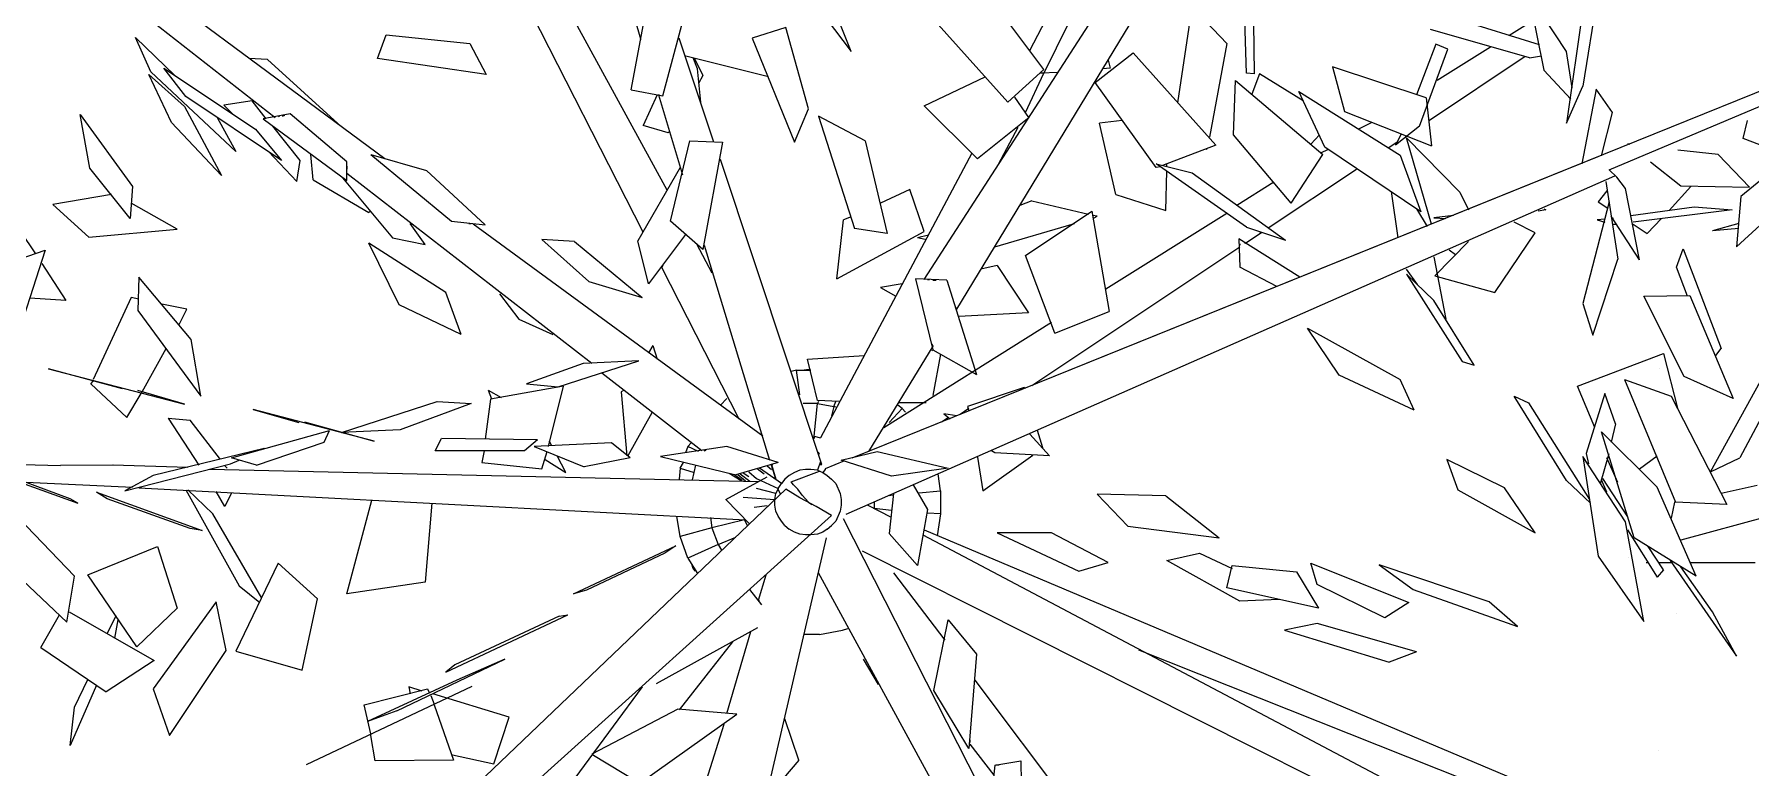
# Model space of a CAD drawing. Header units: metres. Extents: x 42 to 199, y -121 to 268.
# Drawn here: x 97.633 to 98.292, y -51.271 to -50.99 of the extents above; entities that cross this region are included whole.
import ezdxf

# ---------------------------------------------------------------- set-up
doc = ezdxf.new("R2010")
doc.units = ezdxf.units.M
doc.header["$LTSCALE"] = 0.3
doc.layers.get('0').update_dxf_attribs({"color": 8})
doc.layers.add('A-LANDSCAPE', color=8, linetype='Continuous', lineweight=5)
doc.layers.add('DA HOUSE ARCH LAYOUT', color=8, linetype='Continuous', lineweight=9)

# ---------------------------------------------------------------- blocks, each defined once
blk = doc.blocks.new('MUSTER_0')
at = {"color": 8, "linetype": 'Continuous', "transparency": 33554585}
for p, q in [((6.1318, -4.4968), (6.1318, -4.4968)), ((6.0493, -4.5133), (6.0493, -4.5133)), ((6.0268, -4.5523), (6.0268, -4.5523)), ((5.9118, -4.5718), (5.9118, -4.5718)), ((5.8118, -4.5783), (5.8118, -4.5783))]:
    blk.add_line(p, q, dxfattribs=at)
blk = doc.blocks.new('02PTRX29')
at = {"color": 8, "linetype": 'Continuous', "transparency": 33554572}
for p, q in [((0.07382, 0.05984), (0.19128, 0.14675)), ((0.02467, 0.0544), (0.06888, 0.13524)), ((0.02884, 0.04706), (0.07211, 0.13207)), ((-0.02581, 0.03365), (-0.08255, 0.12714)), ((-0.02011, 0.03884), (-0.07799, 0.12828)), ((-0.06736, 0.12854), (-0.04099, 0.07479)), ((-0.03852, 0.07869), (-0.06395, 0.12765)), ((0.03093, 0.07186), (0.02676, 0.09412)), ((0.02922, 0.08071), (0.03283, 0.09298)), ((-0.13796, 0.09134), (-0.13492, 0.07249)), ((-0.07742, 0.09172), (-0.07761, 0.07464)), ((-0.0074, 0.07856), (-0.00266, 0.09033)), ((-0.13207, 0.07856), (-0.12543, 0.08855)), ((-0.12543, 0.08855), (-0.12809, 0.07527)), ((-0.07628, 0.07477), (-0.0759, 0.0878)), ((0.00076, 0.08944), (-0.0074, 0.07856)), ((0.02543, 0.07084), (0.02049, 0.08931)), ((0.12107, 0.08906), (0.09298, 0.06705)), ((-0.13492, 0.0859), (-0.13207, 0.06604)), ((-0.12733, 0.0797), (-0.1131, 0.08413)), ((-0.0668, 0.08628), (-0.07287, 0.07995)), ((-0.06433, 0.06958), (-0.0668, 0.08628)), ((-0.04099, 0.0754), (-0.03264, 0.08653)), ((-0.12562, 0.07742), (-0.10835, 0.08236)), ((-0.12202, 0.08134), (-0.12524, 0.08337)), ((-0.02258, 0.08324), (-0.03473, 0.06971)), ((0, 0.06857), (0.00398, 0.08274)), ((0.00987, 0.08084), (0.00247, 0.06275)), ((0.00398, 0.08274), (0.00987, 0.08084)), ((0.01651, 0.06275), (0.02258, 0.08084)), ((0.07363, 0.08147), (0.05902, 0.07995)), ((0.07514, 0.0773), (0.07363, 0.08147)), ((0.11727, 0.08096), (0.11044, 0.07439)), ((0.11462, 0.07502), (0.11727, 0.08096)), ((-0.00759, 0.00772), (-0.18312, 0.07869)), ((-0.13302, 0.07224), (-0.13207, 0.07856)), ((-0.12562, 0.07742), (-0.12771, 0.0778)), ((-0.11879, 0.07932), (-0.10949, 0.0735)), ((-0.11139, 0.07894), (-0.1093, 0.07983)), ((-0.10646, 0.06553), (-0.11139, 0.07894)), ((-0.1093, 0.07983), (-0.10589, 0.07097)), ((-0.07287, 0.07995), (-0.06983, 0.06363)), ((-0.05655, 0.07831), (-0.07097, 0.06224)), ((-0.04991, 0.07312), (-0.05655, 0.07831)), ((0.00702, 0.07413), (0.02163, 0.0778)), ((0.02922, 0.08058), (0.02922, 0.08071)), ((0.05902, 0.07995), (0.05617, 0.07451)), ((-0.13947, 0.05794), (-0.18388, 0.07666)), ((-0.12809, 0.07527), (-0.13283, 0.07021)), ((-0.12486, 0.07768), (-0.10816, 0.06654)), ((-0.10759, 0.07046), (-0.09127, 0.0759)), ((-0.09127, 0.0759), (-0.09336, 0.06806)), ((-0.05218, 0.07704), (-0.05256, 0.07565)), ((-0.05256, 0.07565), (-0.05124, 0.07552)), ((-0.04346, 0.07489), (-0.04042, 0.07477)), ((-0.03473, 0.06971), (-0.04099, 0.0754)), ((0.01992, 0.07742), (0.01841, 0.07439)), ((0.01879, 0.06971), (0.01936, 0.07552)), ((0.01936, 0.07552), (0.02011, 0.07742)), ((0.05617, 0.07451), (0.07514, 0.0773)), ((0.08141, 0.0654), (0.09431, 0.07717)), ((0.09431, 0.07717), (0.09754, 0.0773)), ((0.11234, 0.07565), (0.0964, 0.06502)), ((0.11462, 0.07502), (0.09981, 0.0611)), ((0.10854, 0.07072), (0.11234, 0.07565)), ((-0.14004, 0.06793), (-0.1372, 0.07198)), ((-0.1372, 0.07198), (-0.13473, 0.05895)), ((-0.13207, 0.06604), (-0.13492, 0.07249)), ((-0.07439, 0.0735), (-0.08957, 0.0606)), ((-0.08615, 0.06996), (-0.07856, 0.07464)), ((-0.07856, 0.07464), (-0.07723, 0.0711)), ((-0.07761, 0.07464), (-0.07628, 0.07477)), ((-0.07401, 0.06401), (-0.07439, 0.0735)), ((-0.06053, 0.05832), (-0.04991, 0.07312)), ((-0.03776, 0.06793), (-0.04099, 0.07477)), ((-0.04099, 0.07477), (-0.04042, 0.07477)), ((-0.02011, 0.06907), (-0.03074, 0.07413)), ((0.01841, 0.07439), (0.01917, 0.07299)), ((0.03093, 0.07186), (0.02543, 0.07084)), ((0.11499, 0.07451), (0.10873, 0.06895)), ((0.11101, 0.06616), (0.11499, 0.07451)), ((-0.10759, 0.07046), (-0.10854, 0.06211)), ((-0.08539, 0.0716), (-0.10304, 0.06047)), ((-0.08995, 0.06186), (-0.08539, 0.0716)), ((-0.03586, 0.07059), (-0.03833, 0.06705)), ((-0.02941, 0.05984), (-0.02011, 0.06907)), ((0.02619, 0.07097), (0.02201, 0.05705)), ((0.02581, 0.07084), (0.02619, 0.07097)), ((0.02638, 0.07097), (0.02884, 0.06566)), ((0.09184, 0.05958), (0.10854, 0.07072)), ((0.0945, 0.0668), (0.09697, 0.06996)), ((0.09697, 0.06996), (0.1019, 0.0692)), ((0.10038, 0.06768), (0.1019, 0.0692)), ((0.10873, 0.06895), (0.10228, 0.05693)), ((-0.16281, 0.06338), (-0.16357, 0.06654)), ((-0.13815, 0.06034), (-0.14004, 0.06793)), ((-0.09336, 0.06806), (-0.10854, 0.06211)), ((-0.09811, 0.06616), (-0.09583, 0.06502)), ((-0.05465, 0.06654), (-0.05067, 0.06604)), ((-0.05351, 0.05364), (-0.05067, 0.06604)), ((-0.03814, 0.0668), (-0.02941, 0.05984)), ((-0.00987, 0.063), (-0.00171, 0.0673)), ((-0.00171, 0.0673), (-0.00797, 0.04769)), ((0.00247, 0.06275), (0, 0.06857)), ((0.08046, 0.05933), (0.09033, 0.06768)), ((0.09507, 0.0668), (0.08046, 0.05604)), ((0.09033, 0.06768), (0.09507, 0.0668)), ((0.09165, 0.0673), (0.09127, 0.06743)), ((0.09222, 0.0673), (0.09241, 0.06718)), ((0.10304, 0.06705), (0.09981, 0.0611)), ((0.11101, 0.06616), (0.10228, 0.05693)), ((0.12695, 0.06755), (0.11784, 0.05503)), ((0.12524, 0.05819), (0.12695, 0.06755)), ((-0.17116, 0.06022), (-0.16281, 0.06338)), ((-0.10418, 0.06351), (-0.11348, 0.05402)), ((-0.10854, 0.04845), (-0.10418, 0.06351)), ((-0.10646, 0.06553), (-0.10228, 0.06224)), ((-0.10323, 0.06414), (-0.10228, 0.06224)), ((-0.10095, 0.06174), (-0.10266, 0.06287)), ((-0.08748, 0.06237), (-0.089, 0.06401)), ((-0.08406, 0.05212), (-0.07401, 0.06401)), ((-0.03643, 0.06528), (-0.03302, 0.05883)), ((-0.00987, 0.063), (-0.01366, 0.04681)), ((0.02068, 0.063), (0.01499, 0.06275)), ((0.0241, 0.04896), (0.02068, 0.063)), ((0.02448, 0.06439), (0.02429, 0.06452)), ((0.02448, 0.06439), (0.02884, 0.06566)), ((0.08862, 0.05958), (0.09336, 0.06553)), ((0.0964, 0.06502), (0.09184, 0.05958)), ((-0.1723, 0.06136), (-0.16243, 0.05326)), ((-0.15845, 0.0606), (-0.16395, 0.0549)), ((-0.15845, 0.0606), (-0.15143, 0.06136)), ((-0.1427, 0.06249), (-0.14308, 0.06237)), ((-0.00759, 0.00772), (-0.13758, 0.06022)), ((-0.10665, 0.0506), (-0.08995, 0.06186)), ((-0.10304, 0.06047), (-0.10665, 0.0506)), ((-0.09052, 0.06148), (-0.08919, 0.06085)), ((-0.08406, 0.05212), (-0.08957, 0.0606)), ((-0.07097, 0.06224), (-0.06167, 0.0587)), ((-0.06945, 0.06161), (-0.06926, 0.06148)), ((-0.06926, 0.06148), (-0.06926, 0.06148)), ((-0.02846, 0.06085), (-0.00209, 0.01126)), ((0.01499, 0.06275), (0.01841, 0.04402)), ((0.07628, 0.0606), (0.06224, 0.04896)), ((0.07628, 0.0606), (0.06661, 0.05781)), ((0.08634, 0.05617), (0.08672, 0.0606)), ((0.09412, 0.0611), (0.08919, 0.05592)), ((-0.14668, 0.05933), (-0.152, 0.05516)), ((-0.13947, 0.05794), (-0.1408, 0.05667)), ((-0.08008, 0.04782), (-0.09545, 0.05807)), ((-0.0668, 0.05743), (-0.08311, 0.04567)), ((-0.07628, 0.04795), (-0.06053, 0.05895)), ((-0.06053, 0.05895), (-0.0668, 0.05743)), ((-0.06243, 0.05845), (-0.06243, 0.05895)), ((-0.06224, 0.05086), (-0.06243, 0.05769)), ((-0.06129, 0.05845), (-0.06053, 0.05832)), ((-0.00228, 0.00658), (0.01537, 0.05971)), ((0.02239, 0.05832), (0.02979, 0.04554)), ((0.03776, 0.02416), (0.08046, 0.05731)), ((0.05636, 0.04833), (0.06661, 0.05781)), ((0.08046, 0.05604), (0.08046, 0.05933)), ((0.08046, 0.05857), (0.08046, 0.05807)), ((0.08919, 0.05592), (0.08862, 0.05958)), ((0.11822, 0.04946), (0.12524, 0.05819)), ((-0.16168, 0.04453), (-0.17439, 0.05617)), ((-0.152, 0.05516), (-0.16395, 0.0549)), ((-0.14991, 0.05086), (-0.15371, 0.05503)), ((-0.14479, 0.04225), (-0.14232, 0.05465)), ((-0.14232, 0.05465), (-0.1408, 0.05667)), ((-0.1389, 0.05592), (-0.14099, 0.04238)), ((-0.14042, 0.0568), (-0.00645, -0.00215)), ((-0.13909, 0.05427), (-0.13758, 0.05237)), ((-0.11348, 0.05402), (-0.11499, 0.05098)), ((-0.10152, 0.05414), (-0.10266, 0.04605)), ((-0.08103, 0.05579), (-0.07458, 0.05174)), ((-0.02011, 0.04719), (-0.01765, 0.05452)), ((-0.01765, 0.05452), (-0.01252, 0.05212)), ((0.08122, 0.05655), (0.07249, 0.04605)), ((0.08634, 0.05617), (0.07666, 0.05048)), ((0.11784, 0.05503), (0.11822, 0.04946)), ((-0.16243, 0.05326), (-0.16168, 0.04453)), ((-0.15427, 0.05149), (-0.16092, 0.05098)), ((-0.16092, 0.05098), (-0.14365, 0.04883)), ((-0.14327, 0.04997), (-0.15427, 0.05149)), ((-0.13947, 0.05237), (-0.13492, 0.03466)), ((-0.13758, 0.05237), (-0.13928, 0.05124)), ((-0.12809, 0.05111), (-0.12847, 0.05098)), ((-0.12847, 0.05098), (-0.12714, 0.05073)), ((-0.10589, 0.05111), (-0.10778, 0.04807)), ((-0.05351, 0.05364), (-0.06224, 0.05086)), ((-0.0389, 0.0525), (-0.04877, 0.05022)), ((-0.0389, 0.0525), (-0.03681, 0.05174)), ((0.11006, 0.04757), (0.11803, 0.05212)), ((0.12145, 0.05364), (0.13169, 0.05187)), ((0.13169, 0.05187), (0.12543, 0.04617)), ((0.14004, 0.05124), (0.13473, 0.04327)), ((-0.16206, 0.04858), (-0.1575, 0.04731)), ((-0.14612, 0.04681), (-0.14858, 0.04946)), ((-0.14365, 0.04845), (-0.14612, 0.04681)), ((-0.14479, 0.04225), (-0.13985, 0.04984)), ((-0.14023, 0.04845), (-0.1408, 0.04845)), ((-0.14023, 0.04946), (-0.14004, 0.04946)), ((-0.13871, 0.04934), (-0.13739, 0.04921)), ((-0.13739, 0.04921), (-0.13871, 0.04883)), ((-0.12657, 0.04693), (-0.12296, 0.04883)), ((-0.11234, 0.04997), (-0.10892, 0.04959)), ((-0.10892, 0.04959), (-0.11101, 0.04946)), ((-0.07628, 0.04795), (-0.08311, 0.04567)), ((-0.0518, 0.03719), (-0.07287, 0.05035)), ((-0.04934, 0.05073), (-0.05237, 0.03327)), ((-0.05029, 0.04984), (-0.04953, 0.04997)), ((-0.04972, 0.04959), (-0.05029, 0.04984)), ((-0.03776, 0.04301), (-0.04934, 0.05073)), ((-0.03245, 0.04453), (-0.0463, 0.04858)), ((-0.0074, 0.04972), (-0.00607, 0.04921)), ((-0.00493, 0.03896), (-0.00607, 0.04921)), ((0.00797, 0.01151), (0.05845, 0.04845)), ((0.01841, 0.04402), (0.0241, 0.04896)), ((0.06224, 0.04896), (0.05636, 0.04833)), ((0.05921, 0.04858), (0.05883, 0.04858)), ((0.0668, 0.04491), (0.06945, 0.04858)), ((0.07628, 0.05073), (0.07666, 0.05048)), ((-0.16206, 0.04769), (-0.1575, 0.04731)), ((-0.11955, 0.03656), (-0.12657, 0.04693)), ((-0.11499, 0.04542), (-0.10911, 0.03947)), ((-0.08558, 0.03922), (-0.07496, 0.04592)), ((-0.07609, 0.04516), (-0.07894, 0.04706)), ((-0.07856, 0.04719), (-0.07875, 0.04706)), ((-0.0759, 0.04529), (-0.07609, 0.04516)), ((-0.07496, 0.04592), (-0.07514, 0.04099)), ((-0.07514, 0.04504), (-0.07514, 0.04478)), ((-0.02087, 0.04655), (-0.01898, 0.04605)), ((-0.0203, 0.0458), (-0.01898, 0.04605)), ((-0.00493, 0.03896), (-0.02011, 0.04719)), ((-0.01366, 0.04681), (-0.00797, 0.04769)), ((0.01955, 0.04504), (0.01689, 0.03998)), ((0.02144, 0.04668), (0.02789, 0.03808)), ((0.02789, 0.03808), (0.02979, 0.04554)), ((0.0408, 0.04542), (0.02903, 0.03567)), ((0.04649, 0.0458), (0.03833, 0.03846)), ((0.0408, 0.04542), (0.04649, 0.0458)), ((0.06319, 0.03656), (0.07666, 0.04516)), ((0.07249, 0.04605), (0.0668, 0.04491)), ((0.07135, 0.03441), (0.07666, 0.04516)), ((0.12543, 0.04617), (0.11006, 0.04757)), ((-0.15238, 0.04415), (-0.15902, 0.02682)), ((-0.15124, 0.04099), (-0.15238, 0.04415)), ((-0.13663, 0.0291), (-0.14099, 0.04238)), ((-0.11272, 0.04314), (-0.11158, 0.0439)), ((-0.10892, 0.04276), (-0.11101, 0.03188)), ((-0.0389, 0.02037), (-0.07514, 0.04453)), ((-0.04289, 0.02948), (-0.03776, 0.04301)), ((0.01822, 0.04478), (0.00683, 0.00734)), ((0.1389, 0.04187), (0.13302, 0.0439)), ((0.13302, 0.0439), (0.1389, 0.02568)), ((-0.15314, 0.03593), (-0.15124, 0.04099)), ((-0.10911, 0.03947), (-0.11955, 0.03656)), ((-0.10418, 0.03972), (-0.11386, 0.02454)), ((-0.10892, 0.03517), (-0.10418, 0.03972)), ((-0.10608, 0.03795), (-0.10418, 0.04061)), ((-0.0816, 0.03757), (-0.07514, 0.04099)), ((-0.03283, 0.04124), (-0.03833, 0.03302)), ((-0.03283, 0.04124), (-0.02998, 0.04061)), ((-0.0241, 0.03871), (-0.0186, 0.03896)), ((-0.0186, 0.03896), (-0.02163, 0.02657)), ((0.02562, 0.04099), (0.01214, 0.01455)), ((0.02543, 0.04124), (0.02562, 0.04099)), ((0.10759, 0.02834), (0.1167, 0.03922)), ((0.1167, 0.03922), (0.11689, 0.0334)), ((0.13359, 0.04162), (0.12942, 0.03517)), ((-0.15352, 0.03605), (-0.16111, 0.01809)), ((-0.14555, 0.03593), (-0.15352, 0.03605)), ((-0.15257, 0.02189), (-0.14555, 0.03593)), ((-0.0518, 0.03694), (-0.0518, 0.03719)), ((-0.0241, 0.03871), (-0.02922, 0.02227)), ((-0.02163, 0.03871), (-0.0222, 0.03871)), ((-0.02068, 0.03884), (-0.02106, 0.03884)), ((-0.01632, 0.03808), (-0.01252, 0.03745)), ((-0.01252, 0.03745), (-0.01518, 0.03593)), ((0.03833, 0.03846), (0.02903, 0.03567)), ((0.05389, 0.03631), (0.05048, 0.03188)), ((0.06053, 0.02922), (0.06319, 0.03656)), ((-0.13492, 0.03466), (-0.13663, 0.0291)), ((-0.11594, 0.02391), (-0.10892, 0.03517)), ((-0.04289, 0.02948), (-0.05237, 0.03327)), ((-0.03833, 0.03302), (-0.02619, 0.03239)), ((-0.02562, 0.0339), (-0.02581, 0.03365)), ((0.06053, 0.02922), (0.07135, 0.03441)), ((0.11689, 0.0334), (0.10589, 0.01847)), ((0.10835, 0.03365), (0.11272, 0.03454)), ((0.10968, 0.03099), (0.10835, 0.03365)), ((0.1167, 0.03542), (0.11803, 0.03567)), ((0.11803, 0.03567), (0.12467, 0.02138)), ((0.12942, 0.03517), (0.13568, 0.03555)), ((-0.08691, 0.03036), (-0.10304, 0.02138)), ((-0.09241, 0.02214), (-0.08691, 0.03036)), ((-0.04251, 0.03061), (-0.04232, 0.03099)), ((-0.01309, 0.01303), (-0.04232, 0.03137)), ((0.05048, 0.03188), (0.04459, 0.02922)), ((-0.02144, 0.02758), (-0.02163, 0.0272)), ((-0.02163, 0.0272), (-0.01044, 0.00886)), ((0.02714, 0.02733), (0.02638, 0.02492)), ((0.02714, 0.02733), (0.02789, 0.02606)), ((0.10589, 0.01847), (0.10759, 0.02834)), ((-0.17211, 0.02631), (-0.16224, 0.00772)), ((-0.15807, 0.02555), (-0.15902, 0.02682)), ((-0.14896, 0.02593), (-0.15143, 0.01619)), ((-0.13397, 0.02024), (-0.14896, 0.02593)), ((-0.11386, 0.02454), (-0.11594, 0.02391)), ((-0.02163, 0.02657), (-0.02922, 0.02227)), ((-0.02296, 0.02581), (-0.02163, 0.0186)), ((-0.02144, 0.02644), (-0.02163, 0.02657)), ((0.00019, 0.02492), (-0.00968, 0.02555)), ((-0.00152, 0.01771), (0.00019, 0.02492)), ((0.0296, 0.02467), (0.03928, 0.02416)), ((0.04364, 0.02011), (0.0296, 0.02467)), ((0.03928, 0.02416), (0.04915, 0.02062)), ((0.11613, 0.01923), (0.11196, 0.02682)), ((-0.15712, 0.00531), (-0.1668, 0.02277)), ((-0.16111, 0.01809), (-0.15257, 0.02189)), ((-0.14213, 0.02138), (-0.15105, 0)), ((-0.14213, 0.02138), (-0.15029, 0.01847)), ((-0.10551, 0.01607), (-0.09241, 0.02214)), ((-0.10551, 0.01607), (-0.10304, 0.02138)), ((-0.00038, 0.02302), (0, 0.02315)), ((0.00209, 0.02302), (-0.00038, 0.02302)), ((0, 0.02315), (0.00076, 0.02302)), ((0.00152, 0.01872), (0.00209, 0.02302)), ((0.00209, 0.02302), (0.00304, 0.02277)), ((0.0186, 0.00898), (0.03605, 0.02252)), ((0.13245, 0.02328), (0.10873, 0.01708)), ((0.11955, 0.01974), (0.13245, 0.02328)), ((0.12505, 0.02062), (0.12467, 0.02113)), ((-0.15029, 0.01847), (-0.15997, -0.00038)), ((-0.14061, 0.01366), (-0.13871, 0.01898)), ((-0.13871, 0.01898), (-0.13549, 0.00848)), ((-0.13701, 0.01303), (-0.13397, 0.02024)), ((-0.13207, 0.0038), (-0.12296, 0.01847)), ((-0.12296, 0.01847), (-0.12543, 0.01733)), ((-0.03757, 0.01999), (-0.03776, 0.01986)), ((-0.03757, 0.01999), (-0.0277, 0.0167)), ((0.01537, 0.01695), (0.01423, 0.01809)), ((0.03264, 0.01923), (0.03169, 0.0081)), ((0.03226, 0.01948), (0.03264, 0.01923)), ((0.04535, 0.00974), (0.0427, 0.02024)), ((0.0427, 0.02024), (0.05541, 0.01796)), ((0.04915, 0.02062), (0.04364, 0.02011)), ((0.05351, 0.01822), (0.05579, 0.01948)), ((0.05522, 0.01796), (0.05579, 0.01948)), ((0.05541, 0.01796), (0.05636, 0.01101)), ((0.10873, 0.01708), (0.11689, 0.01948)), ((0.11632, 0.01898), (0.11613, 0.01923)), ((0.11879, 0.0148), (0.11632, 0.01898)), ((0.12505, 0.02062), (0.11879, 0.0148)), ((-0.12543, 0.01733), (-0.13606, 0.00051)), ((-0.0277, 0.0167), (-0.02789, 0.01594)), ((-0.02789, 0.01632), (-0.02638, 0.01531)), ((-0.02581, 0.01505), (-0.02353, 0.01543)), ((-0.02353, 0.01543), (-0.02467, 0.01455)), ((-0.02049, 0.01733), (-0.01575, 0.01733)), ((-0.01632, 0.01632), (-0.01689, 0.01569)), ((-0.01632, 0.01632), (-0.01556, 0.01695)), ((-0.01404, 0.01392), (-0.01632, 0.01632)), ((-0.00531, 0.01758), (-0.00152, 0.01771)), ((-0.00436, 0.0167), (-0.00474, 0.01758)), ((-0.00474, 0.01657), (-0.00436, 0.0167)), ((-0.00152, 0.0172), (-0.00436, 0.0167)), ((-0.00436, 0.0167), (-0.00398, 0.01505)), ((-0.00171, 0.01758), (-0.00152, 0.0172)), ((-0.00095, 0.01151), (-0.00152, 0.0172)), ((-0.00152, 0.0172), (0.00095, 0.0172)), ((0.02733, 0.01556), (0.0315, 0.0081)), ((0.06471, 0.01758), (0.05883, 0.0172)), ((0.05883, 0.0172), (0.07116, 0.01265)), ((0.08141, 0.01214), (0.06471, 0.01758)), ((0.07571, 0.01063), (0.09678, 0.01619)), ((0.09678, 0.01619), (0.08881, 0.01392)), ((-0.14782, 0.00266), (-0.13815, 0.01227)), ((-0.14384, -0.0062), (-0.13815, 0.01227)), ((-0.14061, 0.01366), (-0.13985, 0.0105)), ((-0.0408, 0.00949), (-0.03985, 0.01252)), ((-0.02315, 0.01404), (-0.02429, 0.0148)), ((0.07116, 0.01265), (0.08141, 0.01214)), ((0.08786, 0.01404), (0.07571, 0.01063)), ((0.08444, 0.0105), (0.08349, 0.01252)), ((0.10057, 0.00772), (0.08349, 0.01252)), ((0.10247, 0.00746), (0.10778, 0.0143)), ((0.11158, 0.01467), (0.10627, 0.00645)), ((0.11158, 0.01467), (0.10778, 0.0143)), ((-0.04194, 0.0081), (-0.03852, 0.01189)), ((-0.0408, 0.00936), (-0.0408, 0.00949)), ((-0.03245, 0.0086), (-0.03188, 0.00898)), ((-0.00095, 0.01151), (-0.00209, 0.01126)), ((-0.00095, 0.01151), (-0.00095, 0.01113)), ((-0.00095, 0.01113), (-0.00095, 0.01151)), ((0.00531, 0.00696), (0.01423, 0.00974)), ((0.01423, 0.00974), (0.02581, 0.00797)), ((0.01822, 0.00898), (0.01784, 0.00911)), ((0.01898, 0.00911), (0.01917, 0.00898)), ((0.01917, 0.00886), (0.02106, 0.00974)), ((0.02106, 0.00974), (0.02049, 0.01037)), ((0.02106, 0.00974), (0.02144, 0.0086)), ((0.03112, 0.00772), (0.03435, 0.01037)), ((0.03435, 0.01037), (0.04782, 0.00974)), ((0.04782, 0.00974), (0.03909, 0.0062)), ((0.04478, 0.00987), (0.04516, 0.01063)), ((0.04725, 0.01088), (0.06395, 0.01113)), ((0.04725, 0.01088), (0.04953, 0.00898)), ((0.04953, 0.00898), (0.06509, 0.00898)), ((0.05655, 0.00898), (0.05693, 0.00696)), ((0.06509, 0.00898), (0.06395, 0.01113)), ((0.09621, 0.00645), (0.08444, 0.0105)), ((0.09488, 0.00936), (0.09507, 0.00923)), ((0.09488, 0.00936), (0.11424, 0.00468)), ((-0.15712, 0.00531), (-0.16224, 0.00772)), ((-0.14479, 0.00582), (-0.14782, 0.0081)), ((-0.14232, -0.00342), (-0.13492, 0.00797)), ((-0.14099, 0.00342), (-0.13909, 0.00772)), ((-0.13796, 0.00329), (-0.13947, 0.00848)), ((-0.13492, 0.00797), (-0.13758, -0.00936)), ((-0.13549, 0.00848), (-0.13587, 0.0067)), ((-0.12126, 0.00253), (-0.1112, 0.00746)), ((-0.1112, 0.00746), (-0.1131, 0.00215)), ((-0.04194, 0.0081), (-0.03245, 0.0086)), ((-0.03036, 0.00202), (-0.03909, 0.00822)), ((-0.02941, 0.00784), (-0.03036, 0.00202)), ((-0.01195, 0.00886), (-0.02429, 0.00595)), ((-0.01442, 0.00455), (-0.00569, 0.00734)), ((-0.00569, 0.00734), (-0.01195, 0.00886)), ((-0.00626, 0.00721), (-0.00285, 0.00582)), ((-0.0019, 0.00658), (-0.00228, 0.00658)), ((-0.00209, 0.00708), (-0.00152, 0.00557)), ((-0.0019, 0.00835), (-0.00171, 0.00873)), ((0.00531, 0.00696), (0.01271, 0.00481)), ((0.00645, 0.00658), (0.00569, 0.00405)), ((0.00569, 0.00405), (0.00645, 0.00645)), ((0.00645, 0.00645), (0.00626, 0.00658)), ((0.00721, 0.00633), (0.00645, 0.00569)), ((0.02581, 0.00797), (0.01271, 0.00481)), ((0.01974, 0.00645), (0.0203, 0.00392)), ((0.02239, 0.00595), (0.02182, 0.00696)), ((0.03112, 0.00772), (0.03909, 0.0062)), ((0.04232, 0.00519), (0.04383, 0.0081)), ((0.04592, 0.00746), (0.04232, 0.00519)), ((0.04649, 0.00582), (0.04554, 0.00886)), ((0.05693, 0.00696), (0.04649, 0.00582)), ((0.09621, 0.00645), (0.10057, 0.00772)), ((0.10076, 0.0067), (0.09924, 0.00734)), ((0.11917, 0.00202), (0.10076, 0.0067)), ((0.10133, 0.00595), (0.10171, 0.00633)), ((0.10816, 0.00607), (0.12126, 0.00645)), ((0.12108, 0.00645), (0.13034, 0.00641)), ((0.14953, 0.00784), (0.12733, -0.00013)), ((0.12866, 0.00063), (0.14763, 0.00759)), ((0.15029, 0.00696), (0.13034, 0.00641)), ((-0.13834, 0.00417), (-0.1427, -0.00253)), ((-0.13909, 0.00177), (-0.13815, 0.00392)), ((-0.13625, -0.00013), (-0.13207, 0.0038)), ((-0.02429, 0.00595), (-0.01442, 0.00455)), ((-0.02296, 0.00202), (-0.02258, 0.00493)), ((-0.01822, 0.00304), (-0.02068, -0.00127)), ((-0.00474, 0.00329), (-0.0055, 0.00152)), ((-0.00398, 0.00405), (-0.00474, 0.00329)), ((-0.00323, 0.00468), (-0.00398, 0.00405)), ((-0.00247, 0.00519), (-0.00323, 0.00468)), ((-0.00285, 0.00582), (-0.00285, 0.00569)), ((-0.00285, 0.00569), (-0.00247, 0.00519)), ((-0.00152, 0.00557), (-0.00247, 0.00519)), ((0.00304, 0.00354), (-0.0019, 0.00544)), ((-0.00171, 0.00544), (-0.00171, 0.00544)), ((-0.00152, 0.00557), (-0.00038, 0.00569)), ((-0.00038, 0.00569), (0.00057, 0.00569)), ((0.00057, 0.00569), (0.00152, 0.00557)), ((0.00152, 0.00557), (0.00247, 0.00519)), ((0.0019, 0.00228), (0.00266, 0.00304)), ((0.00247, 0.00519), (0.00342, 0.00468)), ((0.00266, 0.00304), (0.00304, 0.00354)), ((0.00266, 0.00304), (0.00285, 0.00329)), ((0.00342, 0.00468), (0.00417, 0.00405)), ((0.00417, 0.00405), (0.00474, 0.00329)), ((0.00474, 0.00329), (0.00854, 0.00595)), ((0.00531, 0.0024), (0.00474, 0.00329)), ((0.00911, 0.00417), (0.00531, 0.0024)), ((0.01442, 0.00051), (0.00721, 0.00443)), ((0.00892, 0.00582), (0.00778, 0.00493)), ((0.00873, 0.00354), (0.10437, 0.00569)), ((0.01044, 0.00531), (0.00911, 0.00417)), ((0.01195, 0.00493), (0.01025, 0.00367)), ((0.01044, 0.00443), (0.01139, 0.00506)), ((0.01101, 0.00367), (0.01233, 0.00481)), ((0.01158, 0.0038), (0.0129, 0.00481)), ((0.01177, 0.0038), (0.01158, 0.0038)), ((0.01385, 0.00506), (0.01177, 0.0038)), ((0.02239, 0.00595), (0.01992, 0.00519)), ((0.02239, 0.00595), (0.02258, 0.00405)), ((0.11424, 0.00468), (0.11917, 0.00202)), ((0.15086, 0.00417), (0.11784, 0.00266)), ((-0.16528, 0.00291), (-0.15902, 0.00152)), ((-0.15465, -0.0129), (-0.14782, 0.00266)), ((-0.12657, -0.00531), (-0.12126, 0.00253)), ((-0.1131, 0.00215), (-0.12657, -0.00531)), ((-0.06224, 0.00114), (-0.07154, -0.0062)), ((-0.06224, 0.00114), (-0.05029, 0.00139)), ((-0.05029, 0.00139), (-0.0556, -0.00417)), ((-0.01917, 0.00164), (-0.02296, 0.00202)), ((-0.02296, 0.00202), (-0.02296, -0.00202)), ((-0.0148, 0.00152), (-0.01404, -0.00544)), ((-0.01461, 0.00127), (-0.01404, 0.00114)), ((-0.0055, 0.00152), (-0.00569, 0.00051)), ((-0.00569, 0.00051), (-0.00569, -0.00051)), ((-0.00133, -0.00076), (0.00152, 0.00076)), ((0, 0), (0.00114, 0.00127)), ((0.00114, 0.00127), (0.0019, 0.00228)), ((0.00152, 0.00076), (0.00398, 0.00228)), ((0.00398, 0.00228), (0.08558, -0.07565)), ((0.00493, 0.00139), (0.00531, 0.00228)), ((0.00531, 0.0024), (0.00569, 0.00152)), ((0.00569, 0.00152), (0.00911, 0.0024)), ((0.00588, 0.00051), (0.00569, 0.00152)), ((0.01139, 0.00089), (0.00588, 0.00051)), ((0.00588, -0.00051), (0.00588, 0.00051)), ((0.01025, -0.0038), (0.01442, 0.00051)), ((0.1167, 0.00253), (0.01101, -0.00304)), ((0.08046, -0.01594), (0.07609, 0.00038)), ((0.10854, 0.00215), (0.09924, -0.01455)), ((0.10057, 0.00164), (0.10171, -0.00076)), ((0.10171, -0.00076), (0.10323, 0.0019)), ((0.10816, 0.00215), (0.1038, -0.00202)), ((0.1241, 0.00177), (0.1057, -0.00493)), ((0.10778, -0.00455), (0.12221, 0.00063)), ((0.11632, 0.00266), (0.1167, 0.00253)), ((0.12221, 0.00063), (0.1241, 0.00177)), ((0.12733, -0.00013), (0.12866, 0.00063)), ((-0.16737, -0.0024), (-0.152, -0.00658)), ((-0.15997, -0.00038), (-0.15105, 0)), ((-0.15105, 0), (-0.15086, 0)), ((-0.15086, 0), (-0.15029, -0.00278)), ((-0.07173, -0.13195), (-0.00607, -0.00291)), ((-0.02296, -0.00202), (-0.02068, -0.0019)), ((-0.02296, -0.00202), (-0.02239, -0.00582)), ((-0.02068, -0.00127), (-0.01898, -0.01101)), ((-0.01442, -0.00266), (-0.01025, -0.00051)), ((-0.01139, -0.00101), (-0.01442, -0.00139)), ((-0.01139, 0), (-0.01139, -0.00114)), ((-0.00569, -0.00051), (-0.0055, -0.00152)), ((-0.0055, -0.00152), (-0.00474, -0.00329)), ((-0.00398, -0.00228), (-0.00133, -0.00076)), ((0.08065, -0.07856), (-0.00398, -0.00228)), ((0, 0), (-0.00057, -0.00038)), ((0.00474, -0.00329), (0.00531, -0.0024)), ((0.00531, -0.0024), (0.00569, -0.00152)), ((0.00569, -0.00152), (0.00588, -0.00051)), ((0.00721, -0.00063), (0.00949, -0.00089)), ((0.0112, -0.00304), (0.0112, -0.00291)), ((0.0112, -0.00291), (0.0112, -0.00304)), ((0.01708, -0.00266), (0.01689, -0.00443)), ((0.02239, -0.00595), (0.02296, -0.0024)), ((0.06566, -0.00013), (0.0668, -0.01392)), ((0.09526, -0.0167), (0.1038, -0.00202)), ((0.1279, -0.0129), (0.13909, -0.00127)), ((-0.02011, -0.00481), (-0.24346, -0.09905)), ((-0.01992, -0.00569), (-0.23261, -0.11808)), ((-0.1427, -0.00481), (-0.14782, -0.01303)), ((-0.14555, -0.02075), (-0.14232, -0.00342)), ((-0.0556, -0.00417), (-0.07154, -0.0062)), ((-0.05218, -0.0105), (-0.04232, -0.00531)), ((-0.03283, -0.00531), (-0.04706, -0.01202)), ((-0.04232, -0.00531), (-0.03283, -0.00531)), ((-0.01898, -0.01101), (-0.01404, -0.00544)), ((-0.00398, -0.00405), (-0.00474, -0.00329)), ((-0.00323, -0.00468), (-0.00398, -0.00405)), ((-0.00323, -0.00468), (-0.00247, -0.00519)), ((-0.00247, -0.00519), (-0.00152, -0.00557)), ((-0.00152, -0.00557), (-0.00038, -0.00569)), ((-0.00038, -0.00569), (0.00057, -0.00569)), ((0.00057, -0.00569), (0.00152, -0.00557)), ((0.00152, -0.00557), (0.00247, -0.00519)), ((0.00247, -0.00519), (0.00342, -0.00468)), ((0.00417, -0.00405), (0.00342, -0.00468)), ((0.00417, -0.00405), (0.00474, -0.00329)), ((0.01063, -0.00405), (0.0112, -0.00304)), ((0.01101, -0.00304), (0.0112, -0.00304)), ((0.0112, -0.00304), (0.01689, -0.00443)), ((0.01689, -0.00443), (0.01575, -0.00734)), ((0.01689, -0.00443), (0.02239, -0.00595)), ((0.02106, -0.00974), (0.02239, -0.00595)), ((0.1057, -0.00493), (0.10778, -0.00455)), ((-0.0093, -0.00848), (-0.23018, -0.11942)), ((-0.15465, -0.0129), (-0.14384, -0.0062)), ((-0.14896, -0.01177), (-0.1463, -0.00772)), ((-0.06812, -0.00886), (-0.07382, -0.01151)), ((-0.06243, -0.01012), (-0.06812, -0.00886)), ((-0.00304, -0.0062), (0.02979, -0.14725)), ((0.01575, -0.00734), (0.01271, -0.00607)), ((0.01575, -0.00734), (0.01518, -0.00835)), ((0.01575, -0.00734), (0.02106, -0.00974)), ((0.04099, -0.01594), (0.02315, -0.00759)), ((0.02315, -0.00759), (0.02505, -0.00886)), ((0.02505, -0.00886), (0.03871, -0.01531)), ((0.11348, -0.00772), (0.11006, -0.01847)), ((0.12562, -0.01265), (0.11348, -0.00772)), ((-0.15371, -0.0105), (-0.1649, -0.0105)), ((-0.1501, -0.01012), (-0.16168, -0.02682)), ((-0.1575, -0.0191), (-0.152, -0.01126)), ((-0.1482, -0.0105), (-0.15048, -0.0105)), ((-0.1501, -0.01012), (-0.1501, -0.01012)), ((-0.14896, -0.01177), (-0.14782, -0.01303)), ((-0.14593, -0.0105), (-0.1463, -0.0105)), ((-0.13758, -0.00936), (-0.14555, -0.02075)), ((-0.1186, -0.01733), (-0.09943, -0.01088)), ((-0.09943, -0.01088), (-0.10532, -0.01518)), ((-0.08748, -0.01063), (-0.10456, -0.01746)), ((-0.08862, -0.0143), (-0.08748, -0.01063)), ((-0.07382, -0.01101), (-0.08501, -0.01214)), ((-0.07514, -0.0172), (-0.06243, -0.01012)), ((-0.07287, -0.01493), (-0.07382, -0.01101)), ((-0.04706, -0.01202), (-0.05218, -0.0105)), ((0.02106, -0.00974), (0.01936, -0.0124)), ((0.01974, -0.01202), (0.02011, -0.01151)), ((0.02011, -0.01151), (0.0203, -0.01101)), ((0.08558, -0.01683), (0.09241, -0.01063)), ((0.09241, -0.01063), (0.09981, -0.02593)), ((0.14175, -0.00911), (0.12923, -0.02087)), ((-0.10038, -0.02011), (-0.08862, -0.0143)), ((-0.08501, -0.01214), (-0.08881, -0.01847)), ((-0.08881, -0.01847), (-0.07287, -0.01493)), ((-0.06869, -0.13511), (-0.00171, -0.01227)), ((-0.0148, -0.01227), (-0.02372, -0.02404)), ((0.00873, -0.01708), (0.0074, -0.01265)), ((0.0668, -0.01392), (0.08046, -0.01594)), ((0.09924, -0.01455), (0.09564, -0.01746)), ((0.11708, -0.02517), (0.12562, -0.01265)), ((0.12923, -0.02087), (0.1279, -0.0129)), ((-0.10532, -0.01518), (-0.12353, -0.02163)), ((-0.12353, -0.02163), (-0.1186, -0.01733)), ((-0.10456, -0.01746), (-0.10038, -0.02011)), ((-0.08198, -0.01695), (-0.07514, -0.0172)), ((0.00816, -0.01784), (0.01025, -0.01518)), ((0.00854, -0.0172), (0.00873, -0.01708)), ((0.03871, -0.01531), (0.04099, -0.01594)), ((0.08824, -0.02922), (0.08558, -0.01683)), ((0.10152, -0.02581), (0.10323, -0.01733)), ((0.10323, -0.01733), (0.11424, -0.03251)), ((-0.16168, -0.02682), (-0.1575, -0.0191)), ((-0.02429, -0.02049), (-0.02922, -0.02644)), ((-0.02182, -0.03277), (-0.02429, -0.02049)), ((0.04346, -0.01986), (0.04194, -0.01961)), ((0.06319, -0.0296), (0.04194, -0.01961)), ((0.04346, -0.01986), (0.06167, -0.02834)), ((0.11006, -0.01847), (0.11708, -0.02517)), ((0.12885, -0.0191), (0.11405, -0.02758)), ((0.12088, -0.02366), (0.12031, -0.02049)), ((0.12221, -0.0229), (0.12069, -0.01974)), ((0.13378, -0.0253), (0.13055, -0.01961)), ((-0.10589, -0.02606), (-0.08862, -0.02113)), ((-0.08293, -0.02227), (-0.10114, -0.02783)), ((-0.08862, -0.02113), (-0.08293, -0.02227)), ((-0.00588, -0.02227), (-0.00683, -0.02201)), ((-0.0019, -0.02302), (-0.00588, -0.02227)), ((-0.0019, -0.02302), (0.00076, -0.02302)), ((0.00892, -0.02189), (0.02657, -0.03163)), ((0.01423, -0.03681), (0.01006, -0.02252)), ((-0.0575, -0.02568), (-0.24289, -0.09943)), ((-0.10589, -0.02606), (-0.10114, -0.02783)), ((-0.02922, -0.02644), (-0.02789, -0.04289)), ((0.01328, -0.02429), (0.02258, -0.03618)), ((0.09981, -0.02593), (0.08824, -0.02922)), ((0.11139, -0.04061), (0.10152, -0.02581)), ((0.13378, -0.0253), (0.1224, -0.03302)), ((-0.00949, -0.02733), (-0.01214, -0.03175)), ((0.07173, -0.03631), (0.05294, -0.02733)), ((0.05294, -0.02733), (0.06129, -0.03099)), ((0.06167, -0.02834), (0.06319, -0.0296)), ((0.11405, -0.02758), (0.1224, -0.03302)), ((-0.09393, -0.1174), (-0.02903, -0.03099)), ((-0.02789, -0.04289), (-0.02182, -0.03277)), ((0.02903, -0.03213), (0.05712, -0.07034)), ((0.08748, -0.04567), (0.05864, -0.03201)), ((0.06129, -0.03099), (0.07685, -0.03821)), ((0.06642, -0.03251), (0.06604, -0.03327)), ((0.07742, -0.0353), (0.06642, -0.03251)), ((0.06736, -0.03289), (0.06964, -0.03213)), ((0.06964, -0.03213), (0.06945, -0.0334)), ((0.11424, -0.03251), (0.11139, -0.04061)), ((0.1241, -0.03188), (0.12866, -0.04238)), ((0.1279, -0.03567), (0.12562, -0.03087)), ((0.05218, -0.03745), (0.06547, -0.0334)), ((0.06528, -0.0353), (0.06186, -0.04491)), ((0.06585, -0.03365), (0.06528, -0.03517)), ((0.06604, -0.03327), (0.06604, -0.03327)), ((0.07628, -0.04036), (0.07742, -0.0353)), ((0.12866, -0.04238), (0.1279, -0.03567)), ((0.00171, -0.04491), (0.00417, -0.0377)), ((0.01252, -0.03694), (0.02277, -0.03605)), ((0.02941, -0.04896), (0.01252, -0.03694)), ((0.0148, -0.03871), (0.01784, -0.04845)), ((0.02277, -0.03605), (0.03776, -0.0439)), ((0.05484, -0.04554), (0.05218, -0.03745)), ((0.07173, -0.03631), (0.07685, -0.03821)), ((-0.02808, -0.04137), (-0.02808, -0.04187)), ((0.07552, -0.04504), (0.07628, -0.04061)), ((0.07628, -0.04061), (0.07628, -0.04036)), ((-0.02808, -0.04213), (-0.03226, -0.04757)), ((0.03776, -0.0439), (0.02941, -0.04896)), ((0.06205, -0.04402), (0.05484, -0.04554)), ((-0.037, -0.04504), (-0.03719, -0.06186)), ((-0.03245, -0.0458), (-0.037, -0.04504)), ((-0.03321, -0.0458), (-0.03264, -0.0458)), ((-0.03245, -0.0458), (-0.03169, -0.05275)), ((0.00171, -0.04491), (0.0074, -0.05161)), ((0.06186, -0.04491), (0.07552, -0.04504))]:
    blk.add_line(p, q, dxfattribs=at)
blk = doc.blocks.new('DA HOUSE ARCH LAYOUT')
at = {"layer": 'A-LANDSCAPE', "color": 8, "lineweight": 35, "transparency": 33554457}
for name, p, xscale, yscale, zscale, rotation in [('MUSTER_0', (5.05033, 12.09684), 0.6306893141900022, 0.6306893141900022, 0.6306893141900022, 251.0061319040827), ('02PTRX29', (0.78382, 9.45848), -2.203045860934945, 2.203045860934944, 2.203045860934944, 359.9999999999996)]:
    blk.add_blockref(name, p, dxfattribs=dict(at, xscale=xscale, yscale=yscale, zscale=zscale, rotation=rotation))

msp = doc.modelspace()

# ---------------------------------------------------------------- block references
at = {"layer": 'DA HOUSE ARCH LAYOUT'}
msp.add_blockref('DA HOUSE ARCH LAYOUT', (97.14618, -60.62802), dxfattribs=at)

doc.saveas('drawing.dxf')
